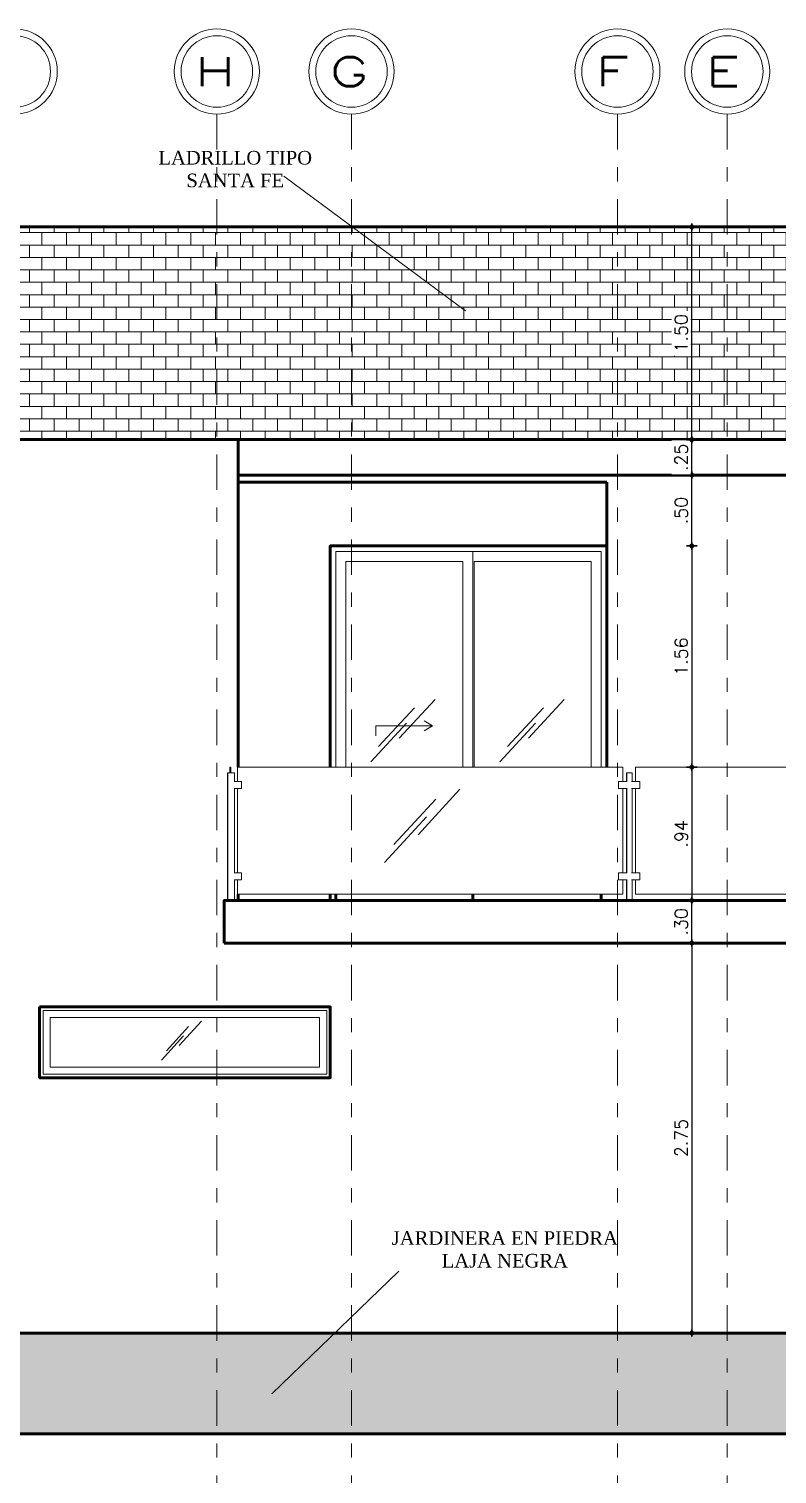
# Model space of a CAD drawing. Header units: metres. Extents: x -50 to 76, y -61 to 14.
# Drawn here: x -37.37 to -32.09, y -55.04 to -44.85 of the extents above; entities that cross this region are included whole.
import ezdxf

# ---------------------------------------------------------------- set-up
doc = ezdxf.new("R2010")
doc.units = ezdxf.units.M
doc.header["$MEASUREMENT"] = 0
doc.set_wipeout_variables(frame=1)
for name, pattern in [('CENTERX2', [4, 2.5, -0.5, 0.5, -0.5]), ('DASHDOT2', [0.5, 0.25, -0.125, 0, -0.125]), ('Wipeout_Contour', [1, 0, -1])]:
    doc.linetypes.add(name, pattern=pattern)
for name, color, linetype, lineweight in [('1 ACHURADO PLACAS', 45, 'Continuous', 15), ('1 CALCAS', 255, 'Continuous', 60), ('1 NIVELES', 145, 'Continuous', 18), ('1 PUERTAS', 251, 'Continuous', 18), ('1 VENTTANAS', 2, 'Continuous', 18), ('_TXT1', 7, 'Continuous', 0), ('achurados', 251, 'Continuous', 0), ('COTA10', 153, 'Continuous', 13), ('COTAS', 251, 'Continuous', 35), ('EJES', 251, 'CENTERX2', 0), ('F-PLANO 3', 81, 'Continuous', 20)]:
    doc.layers.add(name, color=color, linetype=linetype, lineweight=lineweight)
doc.layers.add('TEXT', color=4, linetype='Continuous')
doc.styles.add('ARIAL', font='CENTURY.TTF')
doc.styles.add('cotas', font='romans.shx')
doc.styles.add('ROMANS', font='romans', dxfattribs={"width": 0.7})
doc.dimstyles.new('COT-50', dxfattribs={"dimscale": 0.5, "dimtxt": 0.18, "dimasz": 0.05, "dimexe": 0.08, "dimexo": 0.1, "dimgap": 0.06, "dimtad": 1, "dimzin": 4, "dimdsep": 46, "dimtxsty": 'cotas', "dimblk1": 'COTA', "dimblk2": 'COTA', "dimsah": 1, "dimcen": 0.09, "dimse1": 1, "dimse2": 1, "dimclrd": 256, "dimclre": 253, "dimclrt": 14, "dimadec": 0, "dimazin": 0, "dimtfac": 1, "dimtix": 1, "dimtmove": 0, "dimatfit": 3, "dimldrblk": 'COTA', "dimfxl": 1, "dimtfill": 1, "dimtfillclr": 256, "dimtolj": 1, "dimtzin": 12, "dimarcsym": 0})

# ---------------------------------------------------------------- blocks, each defined once
blk = doc.blocks.new('COTA')
for p, q in [((-1, 0), (1, 0)), ((0, 1.5), (0, -1.5))]:
    blk.add_line(p, q)
blk.add_circle((0, 0), 0.5)
blk = doc.blocks.new('*D826')
at = {"layer": 'COTAS', "lineweight": -2, "transparency": 16777216}
blk.add_line((-32.691, -48.472), (-32.691, -48.022), dxfattribs=at)
at = {"layer": 'Defpoints', "color": 0, "transparency": 16777216}
for p in [(-33.291, -47.997), (-32.691, -47.997), (-33.291, -48.497)]:
    blk.add_point(p, dxfattribs=at)
at = {"layer": 'COTAS', "lineweight": -2, "transparency": 16777216, "xscale": 0.025, "yscale": 0.025, "zscale": 0.025}
for p, rotation in [((-32.691, -47.997), 90), ((-32.691, -48.497), 270)]:
    blk.add_blockref('COTA', p, dxfattribs=dict(at, rotation=rotation))
at = {"layer": 'COTAS', "color": 14, "transparency": 16777216, "insert": (-32.766, -48.247), "char_height": 0.09, "attachment_point": 5, "rotation": 90, "style": 'cotas', "bg_fill": 3, "box_fill_scale": 1.25, "bg_fill_color": 256, "bg_fill_true_color": 13158600, "bg_fill_transparency": 0}
blk.add_mtext('\\A1;.50', dxfattribs=at)
blk = doc.blocks.new('*D827')
at = {"layer": 'COTAS', "lineweight": -2, "transparency": 16777216}
blk.add_line((-32.691, -48.522), (-32.691, -50.032), dxfattribs=at)
at = {"layer": 'Defpoints', "color": 0, "transparency": 16777216}
for p in [(-33.291, -48.497), (-33.088, -50.057), (-32.691, -50.057)]:
    blk.add_point(p, dxfattribs=at)
at = {"layer": 'COTAS', "lineweight": -2, "transparency": 16777216, "xscale": 0.025, "yscale": 0.025, "zscale": 0.025}
for p, rotation in [((-32.691, -48.497), 90), ((-32.691, -50.057), 270)]:
    blk.add_blockref('COTA', p, dxfattribs=dict(at, rotation=rotation))
at = {"layer": 'COTAS', "color": 14, "transparency": 16777216, "insert": (-32.766, -49.277), "char_height": 0.09, "attachment_point": 5, "rotation": 90, "style": 'cotas', "bg_fill": 3, "box_fill_scale": 1.25, "bg_fill_color": 256, "bg_fill_true_color": 13158600, "bg_fill_transparency": 0}
blk.add_mtext('\\A1;1.56', dxfattribs=at)
blk = doc.blocks.new('*D828')
at = {"layer": 'COTAS', "lineweight": -2, "transparency": 16777216}
blk.add_line((-32.691, -50.082), (-32.691, -50.972), dxfattribs=at)
at = {"layer": 'Defpoints', "color": 0, "transparency": 16777216}
for p in [(-33.088, -50.057), (-33.088, -50.997), (-32.691, -50.997)]:
    blk.add_point(p, dxfattribs=at)
at = {"layer": 'COTAS', "lineweight": -2, "transparency": 16777216, "xscale": 0.025, "yscale": 0.025, "zscale": 0.025}
for p, rotation in [((-32.691, -50.057), 90), ((-32.691, -50.997), 270)]:
    blk.add_blockref('COTA', p, dxfattribs=dict(at, rotation=rotation))
at = {"layer": 'COTAS', "color": 14, "transparency": 16777216, "insert": (-32.766, -50.527), "char_height": 0.09, "attachment_point": 5, "rotation": 90, "style": 'cotas', "bg_fill": 3, "box_fill_scale": 1.25, "bg_fill_color": 256, "bg_fill_true_color": 13158600, "bg_fill_transparency": 0}
blk.add_mtext('\\A1;.94', dxfattribs=at)
blk = doc.blocks.new('*D829')
at = {"layer": 'COTAS', "lineweight": -2, "transparency": 16777216}
blk.add_line((-32.691, -51.272), (-32.691, -51.022), dxfattribs=at)
at = {"layer": 'Defpoints', "color": 0, "transparency": 16777216}
for p in [(-35.99, -50.997), (-35.99, -51.297)]:
    blk.add_point(p, dxfattribs=at)
at = {"layer": 'COTAS', "lineweight": -2, "transparency": 16777216, "xscale": 0.025, "yscale": 0.025, "zscale": 0.025}
for p, rotation in [((-32.691, -50.997), 90), ((-32.691, -51.297), 270)]:
    blk.add_blockref('COTA', p, dxfattribs=dict(at, rotation=rotation))
at = {"layer": 'COTAS', "color": 14, "transparency": 16777216, "insert": (-32.766, -51.147), "char_height": 0.09, "attachment_point": 5, "rotation": 90, "style": 'cotas', "bg_fill": 3, "box_fill_scale": 1.25, "bg_fill_color": 256, "bg_fill_true_color": 13158600, "bg_fill_transparency": 0}
blk.add_mtext('\\A1;.30', dxfattribs=at)
at = {"layer": 'Defpoints', "color": 0, "transparency": 16777216}
blk.add_point((-32.691, -50.997), dxfattribs=at)
blk = doc.blocks.new('*D830')
at = {"layer": 'COTAS', "lineweight": -2, "transparency": 16777216}
blk.add_line((-32.691, -47.972), (-32.691, -47.772), dxfattribs=at)
at = {"layer": 'Defpoints', "color": 0, "transparency": 16777216}
for p in [(-35.891, -47.747), (-35.891, -47.997)]:
    blk.add_point(p, dxfattribs=at)
at = {"layer": 'COTAS', "lineweight": -2, "transparency": 16777216, "xscale": 0.025, "yscale": 0.025, "zscale": 0.025}
for p, rotation in [((-32.691, -47.747), 90), ((-32.691, -47.997), 270)]:
    blk.add_blockref('COTA', p, dxfattribs=dict(at, rotation=rotation))
at = {"layer": 'COTAS', "color": 14, "transparency": 16777216, "insert": (-32.766, -47.872), "char_height": 0.09, "attachment_point": 5, "rotation": 90, "style": 'cotas', "bg_fill": 3, "box_fill_scale": 1.25, "bg_fill_color": 256, "bg_fill_true_color": 13158600, "bg_fill_transparency": 0}
blk.add_mtext('\\A1;.25', dxfattribs=at)
at = {"layer": 'Defpoints', "color": 0, "transparency": 16777216}
blk.add_point((-32.691, -47.747), dxfattribs=at)
blk = doc.blocks.new('*D831')
at = {"layer": 'COTAS', "lineweight": -2, "transparency": 16777216}
blk.add_line((-32.691, -47.722), (-32.691, -46.272), dxfattribs=at)
at = {"layer": 'Defpoints', "color": 0, "transparency": 16777216}
for p in [(-32.691, -46.247), (-31.541, -46.247), (-31.541, -47.747)]:
    blk.add_point(p, dxfattribs=at)
at = {"layer": 'COTAS', "lineweight": -2, "transparency": 16777216, "xscale": 0.025, "yscale": 0.025, "zscale": 0.025}
for p, rotation in [((-32.691, -46.247), 90), ((-32.691, -47.747), 270)]:
    blk.add_blockref('COTA', p, dxfattribs=dict(at, rotation=rotation))
at = {"layer": 'COTAS', "color": 14, "transparency": 16777216, "insert": (-32.766, -46.997), "char_height": 0.09, "attachment_point": 5, "rotation": 90, "style": 'cotas', "bg_fill": 3, "box_fill_scale": 1.25, "bg_fill_color": 256, "bg_fill_true_color": 13158600, "bg_fill_transparency": 0}
blk.add_mtext('\\A1;1.50', dxfattribs=at)
blk = doc.blocks.new('*D832')
at = {"layer": 'COTAS', "lineweight": -2, "transparency": 16777216}
blk.add_line((-32.691, -51.322), (-32.691, -54.022), dxfattribs=at)
at = {"layer": 'Defpoints', "color": 0, "transparency": 16777216}
for p in [(-31.541, -51.297), (-32.691, -54.047), (-31.541, -54.047)]:
    blk.add_point(p, dxfattribs=at)
at = {"layer": 'COTAS', "lineweight": -2, "transparency": 16777216, "xscale": 0.025, "yscale": 0.025, "zscale": 0.025}
for p, rotation in [((-32.691, -51.297), 90), ((-32.691, -54.047), 270)]:
    blk.add_blockref('COTA', p, dxfattribs=dict(at, rotation=rotation))
at = {"layer": 'COTAS', "color": 14, "transparency": 16777216, "insert": (-32.766, -52.672), "char_height": 0.09, "attachment_point": 5, "rotation": 90, "style": 'cotas', "bg_fill": 3, "box_fill_scale": 1.25, "bg_fill_color": 256, "bg_fill_true_color": 13158600, "bg_fill_transparency": 0}
blk.add_mtext('\\A1;2.75', dxfattribs=at)

msp = doc.modelspace()

# ---------------------------------------------------------------- hatches: boundary and pattern name
at = {"layer": '1 ACHURADO PLACAS'}
h = msp.add_hatch(dxfattribs=at)
h.set_pattern_fill('BRICK', color=256, scale=0.35)
h.paths.add_polyline_path([(-36.041, -46.247), (-37.441, -46.247), (-37.441, -47.747), (-36.041, -47.747)])
h.paths.add_polyline_path([(-35.091, -46.247), (-36.041, -46.247), (-36.041, -47.747), (-35.891, -47.747), (-35.091, -47.747)])
h.paths.add_polyline_path([(-33.216, -46.247), (-35.091, -46.247), (-35.091, -47.747), (-33.216, -47.747)])
h.paths.add_polyline_path([(-32.441, -46.247), (-33.216, -46.247), (-33.216, -47.747), (-32.441, -47.747)])
h.paths.add_polyline_path([(-31.691, -46.247), (-32.441, -46.247), (-32.441, -47.747), (-31.691, -47.747)])
h.paths.add_polyline_path([(-31.541, -46.247), (-31.691, -46.247), (-31.691, -47.747), (-31.541, -47.747)])

# ---------------------------------------------------------------- linework, layer by layer
at = {"layer": '1 CALCAS'}
for p, q in [((-35.891, -47.747), (-30.291, -47.747)), ((-30.291, -47.997), (-35.891, -47.997)), ((-35.891, -48.047), (-33.291, -48.047)), ((-33.291, -48.047), (-33.291, -50.057)), ((-35.241, -50.952), (-35.241, -50.997)), ((-35.201, -50.952), (-35.201, -50.997)), ((-34.236, -50.949), (-34.236, -50.994)), ((-33.331, -50.952), (-33.331, -50.997)), ((-40.791, -54.757), (-31.041, -54.757))]:
    msp.add_line(p, q, dxfattribs=at)
for points in [[(-37.441, -47.747), (-37.441, -46.247), (-31.541, -46.247), (-31.541, -47.747)], [(-35.241, -50.057), (-35.241, -48.497), (-33.291, -48.497)]]:
    msp.add_lwpolyline(points, dxfattribs=at)
msp.add_lwpolyline([(-37.291, -51.747), (-35.241, -51.747), (-35.241, -52.247), (-37.291, -52.247)], close=True, dxfattribs=at)
at = {"layer": '1 NIVELES'}
for p, q in [((-35.568, -45.889), (-34.287, -46.838)), ((-34.757, -53.612), (-35.652, -54.475))]:
    msp.add_line(p, q, dxfattribs=at)
at = {"layer": '1 PUERTAS'}
for points in [[(-35.201, -50.057), (-35.201, -48.537), (-33.331, -48.537), (-33.331, -50.057)], [(-35.131, -50.057), (-35.131, -48.607), (-34.306, -48.607), (-34.306, -50.057)], [(-34.236, -48.537), (-34.236, -50.057)], [(-34.226, -50.057), (-34.226, -48.607), (-33.401, -48.607), (-33.401, -50.057)], [(-34.579, -49.73), (-34.519, -49.765)], [(-34.919, -49.835), (-34.919, -49.765), (-34.519, -49.765), (-34.579, -49.8)]]:
    msp.add_lwpolyline(points, dxfattribs=at)
at = {"layer": '1 VENTTANAS'}
for points in [[(-37.266, -52.222), (-35.266, -52.222), (-35.266, -51.772), (-37.266, -51.772)], [(-37.216, -51.822), (-35.316, -51.822), (-35.316, -52.172), (-37.216, -52.172)]]:
    msp.add_lwpolyline(points, close=True, dxfattribs=at)
at = {"layer": 'achurados', "color": 251, "linetype": 'ByBlock'}
for centre in [(-37.466, -45.151), (-36.041, -45.151), (-35.091, -45.151), (-33.216, -45.151), (-32.441, -45.151)]:
    msp.add_circle(centre, 0.3, dxfattribs=at)
at = {"layer": 'COTA10'}
for p, q in [((-34.754, -49.853), (-34.502, -49.579)), ((-33.844, -49.853), (-33.592, -49.579)), ((-34.9, -49.912), (-34.648, -49.638)), ((-33.99, -49.912), (-33.738, -49.638)), ((-34.956, -50.019), (-34.704, -49.746)), ((-34.045, -50.019), (-33.793, -49.746)), ((-34.622, -50.533), (-34.327, -50.212)), ((-34.792, -50.603), (-34.497, -50.282)), ((-34.858, -50.728), (-34.562, -50.407)), ((-36.306, -52.019), (-36.15, -51.848)), ((-36.432, -52.122), (-36.275, -51.952)), ((-36.397, -52.056), (-36.24, -51.885))]:
    msp.add_line(p, q, dxfattribs=at)
at = {"layer": 'EJES', "linetype": 'DASHDOT2'}
for p, q in [((-36.041, -45.451), (-36.041, -55.6)), ((-35.091, -45.451), (-35.091, -55.6)), ((-32.441, -45.451), (-32.441, -55.6))]:
    msp.add_line(p, q, dxfattribs=at)
at = {"layer": 'F-PLANO 3', "color": 1, "linetype": 'ByBlock'}
for centre in [(-37.466, -45.151), (-36.041, -45.151), (-35.091, -45.151), (-33.216, -45.151), (-32.441, -45.151)]:
    msp.add_circle(centre, 0.252, dxfattribs=at)

# ---------------------------------------------------------------- texts
at = {"layer": '_TXT1', "style": 'ROMANS', "width": 1.5}
for s, p in [('H', (-36.196, -45.254)), ('G', (-35.246, -45.254)), ('F', (-33.371, -45.254)), ('E', (-32.596, -45.254))]:
    msp.add_text(s, height=0.204, dxfattribs=at).set_placement(p)
at = {"layer": 'TEXT', "char_height": 0.096, "width": 1.68138, "attachment_point": 2, "style": 'ARIAL'}
for s, insert in [('LADRILLO TIPO \\PSANTA FE ', (-35.911, -45.711)), ('JARDINERA EN PIEDRA LAJA NEGRA', (-34.01, -53.329))]:
    msp.add_mtext(s, dxfattribs=dict(at, insert=insert))

# ---------------------------------------------------------------- wipeouts: each hides what was drawn before it
at = {"color": 254, "linetype": 'Wipeout_Contour', "lineweight": 0, "ltscale": 16.394617}
msp.add_wipeout([(-35.866, -50.157), (-35.919, -50.157), (-35.919, -50.207), (-35.866, -50.207)], dxfattribs=at).dxf.layer = '1 CALCAS'
at = {"color": 254, "linetype": 'Wipeout_Contour', "lineweight": 0, "ltscale": 13.840435}
msp.add_wipeout([(-35.866, -50.802), (-35.919, -50.802), (-35.919, -50.852), (-35.866, -50.852)], dxfattribs=at).dxf.layer = '1 CALCAS'
at = {"color": 254, "linetype": 'Wipeout_Contour', "lineweight": 0, "ltscale": 17.7086}
msp.add_wipeout([(-33.153, -50.997), (-33.152, -50.997), (-33.152, -50.852), (-33.153, -50.852)], dxfattribs=at).dxf.layer = '1 CALCAS'

# ---------------------------------------------------------------- next in the draw order: linework, layer by layer
at = {"layer": '1 CALCAS', "color": 171, "linetype": 'Continuous', "lineweight": 18}
for p, q in [((-35.896, -50.157), (-35.896, -50.057)), ((-35.896, -50.802), (-35.896, -50.207)), ((-35.896, -50.952), (-35.896, -50.852))]:
    msp.add_line(p, q, dxfattribs=at)
at = {"layer": '1 CALCAS', "color": 161, "linetype": 'Continuous', "lineweight": 13, "true_color": 0xaaaaff}
for p, q in [((-35.866, -50.157), (-35.919, -50.157)), ((-35.866, -50.207), (-35.919, -50.207)), ((-35.866, -50.207), (-35.866, -50.157)), ((-35.866, -50.802), (-35.919, -50.802)), ((-35.866, -50.852), (-35.919, -50.852)), ((-35.866, -50.852), (-35.866, -50.802))]:
    msp.add_line(p, q, dxfattribs=at)

# ---------------------------------------------------------------- next in the draw order: wipeouts: each hides what was drawn before it
at = {"color": 254, "linetype": 'Wipeout_Contour', "lineweight": 0, "ltscale": 18.969636}
msp.add_wipeout([(-33.153, -50.802), (-33.152, -50.802), (-33.152, -50.207), (-33.153, -50.207)], dxfattribs=at).dxf.layer = '1 CALCAS'

# ---------------------------------------------------------------- next in the draw order: wipeouts: each hides what was drawn before it
at = {"color": 254, "linetype": 'Wipeout_Contour', "lineweight": 0, "ltscale": 20.220856}
msp.add_wipeout([(-33.153, -50.097), (-33.153, -50.157), (-33.152, -50.157), (-33.152, -50.097)], dxfattribs=at).dxf.layer = '1 CALCAS'
at = {"color": 254, "linetype": 'Wipeout_Contour', "lineweight": 0, "ltscale": 17.710108}
msp.add_wipeout([(-33.152, -50.997), (-33.151, -50.997), (-33.151, -50.852), (-33.152, -50.852)], dxfattribs=at).dxf.layer = '1 CALCAS'

# ---------------------------------------------------------------- next in the draw order: wipeouts: each hides what was drawn before it
at = {"color": 254, "linetype": 'Wipeout_Contour', "lineweight": 0, "ltscale": 18.971045}
msp.add_wipeout([(-33.152, -50.802), (-33.151, -50.802), (-33.151, -50.207), (-33.152, -50.207)], dxfattribs=at).dxf.layer = '1 CALCAS'

# ---------------------------------------------------------------- next in the draw order: wipeouts: each hides what was drawn before it
at = {"color": 254, "linetype": 'Wipeout_Contour', "lineweight": 0, "ltscale": 20.222179}
msp.add_wipeout([(-33.151, -50.097), (-33.152, -50.097), (-33.152, -50.157), (-33.151, -50.157)], dxfattribs=at).dxf.layer = '1 CALCAS'
at = {"color": 254, "linetype": 'Wipeout_Contour', "lineweight": 0, "ltscale": 17.713145}
msp.add_wipeout([(-33.151, -50.997), (-33.15, -50.997), (-33.15, -50.852), (-33.151, -50.852)], dxfattribs=at).dxf.layer = '1 CALCAS'

# ---------------------------------------------------------------- next in the draw order: wipeouts: each hides what was drawn before it
at = {"color": 254, "linetype": 'Wipeout_Contour', "lineweight": 0, "ltscale": 18.973882}
msp.add_wipeout([(-33.151, -50.802), (-33.15, -50.802), (-33.15, -50.207), (-33.151, -50.207)], dxfattribs=at).dxf.layer = '1 CALCAS'

# ---------------------------------------------------------------- next in the draw order: wipeouts: each hides what was drawn before it
at = {"color": 254, "linetype": 'Wipeout_Contour', "lineweight": 0, "ltscale": 20.224842}
msp.add_wipeout([(-33.151, -50.097), (-33.151, -50.157), (-33.15, -50.157), (-33.15, -50.097)], dxfattribs=at).dxf.layer = '1 CALCAS'

# ---------------------------------------------------------------- next in the draw order: wipeouts: each hides what was drawn before it
at = {"color": 254, "linetype": 'Wipeout_Contour', "lineweight": 0, "ltscale": 58.796186}
msp.add_wipeout([(-33.15, -50.207), (-33.15, -50.802), (-33.149, -50.802), (-33.149, -50.852), (-33.15, -50.852), (-33.15, -50.997), (-33.148, -50.997), (-33.148, -50.097), (-33.15, -50.097), (-33.15, -50.157), (-33.149, -50.157), (-33.149, -50.207)], dxfattribs=at).dxf.layer = '1 CALCAS'

# ---------------------------------------------------------------- next in the draw order: wipeouts: each hides what was drawn before it
at = {"color": 254, "linetype": 'Wipeout_Contour', "lineweight": 0, "ltscale": 18.837141}
msp.add_wipeout([(-33.148, -50.997), (-33.145, -50.997), (-33.145, -50.097), (-33.148, -50.097)], dxfattribs=at).dxf.layer = '1 CALCAS'

# ---------------------------------------------------------------- next in the draw order: wipeouts: each hides what was drawn before it
at = {"color": 254, "linetype": 'Wipeout_Contour', "lineweight": 0, "ltscale": 18.843661}
msp.add_wipeout([(-33.145, -50.997), (-33.143, -50.997), (-33.143, -50.097), (-33.145, -50.097)], dxfattribs=at).dxf.layer = '1 CALCAS'

# ---------------------------------------------------------------- next in the draw order: wipeouts: each hides what was drawn before it
at = {"color": 254, "linetype": 'Wipeout_Contour', "lineweight": 0, "ltscale": 18.851051}
msp.add_wipeout([(-33.143, -50.997), (-33.139, -50.997), (-33.139, -50.097), (-33.143, -50.097)], dxfattribs=at).dxf.layer = '1 CALCAS'

# ---------------------------------------------------------------- next in the draw order: wipeouts: each hides what was drawn before it
at = {"color": 254, "linetype": 'Wipeout_Contour', "lineweight": 0, "ltscale": 18.859089}
msp.add_wipeout([(-33.139, -50.997), (-33.136, -50.997), (-33.136, -50.097), (-33.139, -50.097)], dxfattribs=at).dxf.layer = '1 CALCAS'

# ---------------------------------------------------------------- next in the draw order: wipeouts: each hides what was drawn before it
at = {"color": 254, "linetype": 'Wipeout_Contour', "lineweight": 0, "ltscale": 18.86753}
msp.add_wipeout([(-33.136, -50.997), (-33.133, -50.997), (-33.133, -50.097), (-33.136, -50.097)], dxfattribs=at).dxf.layer = '1 CALCAS'

# ---------------------------------------------------------------- next in the draw order: wipeouts: each hides what was drawn before it
at = {"color": 254, "linetype": 'Wipeout_Contour', "lineweight": 0, "ltscale": 18.876119}
msp.add_wipeout([(-33.133, -50.997), (-33.129, -50.997), (-33.129, -50.097), (-33.133, -50.097)], dxfattribs=at).dxf.layer = '1 CALCAS'

# ---------------------------------------------------------------- next in the draw order: wipeouts: each hides what was drawn before it
at = {"color": 254, "linetype": 'Wipeout_Contour', "lineweight": 0, "ltscale": 18.884594}
msp.add_wipeout([(-33.129, -50.997), (-33.126, -50.997), (-33.126, -50.097), (-33.129, -50.097)], dxfattribs=at).dxf.layer = '1 CALCAS'

# ---------------------------------------------------------------- next in the draw order: linework, layer by layer
at = {"layer": '1 CALCAS', "color": 171, "linetype": 'Continuous', "lineweight": 18}
for p, q in [((-35.896, -50.057), (-33.178, -50.057)), ((-33.178, -50.952), (-35.896, -50.952))]:
    msp.add_line(p, q, dxfattribs=at)

# ---------------------------------------------------------------- next in the draw order: wipeouts: each hides what was drawn before it
at = {"color": 254, "linetype": 'Wipeout_Contour', "lineweight": 0, "ltscale": 18.892698}
msp.add_wipeout([(-33.126, -50.997), (-33.123, -50.997), (-33.123, -50.097), (-33.126, -50.097)], dxfattribs=at).dxf.layer = '1 CALCAS'

# ---------------------------------------------------------------- next in the draw order: wipeouts: each hides what was drawn before it
at = {"color": 254, "linetype": 'Wipeout_Contour', "lineweight": 0, "ltscale": 20.457394}
msp.add_wipeout([(-35.949, -50.097), (-35.945, -50.097), (-35.941, -50.097), (-35.941, -50.057), (-35.949, -50.057)], dxfattribs=at).dxf.layer = '1 CALCAS'
at = {"color": 254, "linetype": 'Wipeout_Contour', "lineweight": 0, "ltscale": 18.900184}
msp.add_wipeout([(-33.123, -50.997), (-33.12, -50.997), (-33.12, -50.097), (-33.123, -50.097)], dxfattribs=at).dxf.layer = '1 CALCAS'

# ---------------------------------------------------------------- next in the draw order: linework, layer by layer
at = {"layer": '1 CALCAS', "color": 171, "linetype": 'Continuous', "lineweight": 18}
for p, q in [((-35.949, -50.057), (-35.949, -50.097)), ((-35.949, -50.057), (-35.941, -50.057)), ((-35.941, -50.057), (-35.941, -50.097))]:
    msp.add_line(p, q, dxfattribs=at)

# ---------------------------------------------------------------- next in the draw order: wipeouts: each hides what was drawn before it
at = {"color": 254, "linetype": 'Wipeout_Contour', "lineweight": 0, "ltscale": 18.906822}
msp.add_wipeout([(-33.12, -50.997), (-33.117, -50.997), (-33.117, -50.097), (-33.12, -50.097)], dxfattribs=at).dxf.layer = '1 CALCAS'

# ---------------------------------------------------------------- next in the draw order: wipeouts: each hides what was drawn before it
at = {"color": 254, "linetype": 'Wipeout_Contour', "lineweight": 0, "ltscale": 14.9371}
msp.add_wipeout([(-35.966, -50.097), (-35.966, -50.997), (-35.965, -50.997), (-35.965, -50.097)], dxfattribs=at).dxf.layer = '1 CALCAS'
at = {"color": 254, "linetype": 'Wipeout_Contour', "lineweight": 0, "ltscale": 55.852246}
msp.add_wipeout([(-33.115, -50.097), (-33.117, -50.097), (-33.117, -50.997), (-33.115, -50.997), (-33.115, -50.852), (-33.116, -50.852), (-33.116, -50.802), (-33.115, -50.802), (-33.115, -50.207), (-33.116, -50.207), (-33.116, -50.157), (-33.115, -50.157)], dxfattribs=at).dxf.layer = '1 CALCAS'

# ---------------------------------------------------------------- next in the draw order: wipeouts: each hides what was drawn before it
at = {"color": 254, "linetype": 'Wipeout_Contour', "lineweight": 0, "ltscale": 14.937125}
msp.add_wipeout([(-35.965, -50.997), (-35.963, -50.997), (-35.963, -50.097), (-35.965, -50.097)], dxfattribs=at).dxf.layer = '1 CALCAS'
at = {"color": 254, "linetype": 'Wipeout_Contour', "lineweight": 0, "ltscale": 20.307743}
msp.add_wipeout([(-33.114, -50.097), (-33.115, -50.097), (-33.115, -50.157), (-33.114, -50.157)], dxfattribs=at).dxf.layer = '1 CALCAS'
at = {"color": 254, "linetype": 'Wipeout_Contour', "lineweight": 0, "ltscale": 17.807767}
msp.add_wipeout([(-33.114, -50.852), (-33.115, -50.852), (-33.115, -50.997), (-33.114, -50.997)], dxfattribs=at).dxf.layer = '1 CALCAS'

# ---------------------------------------------------------------- next in the draw order: wipeouts: each hides what was drawn before it
at = {"color": 254, "linetype": 'Wipeout_Contour', "lineweight": 0, "ltscale": 14.937164}
msp.add_wipeout([(-35.963, -50.997), (-35.96, -50.997), (-35.96, -50.097), (-35.963, -50.097)], dxfattribs=at).dxf.layer = '1 CALCAS'
at = {"color": 254, "linetype": 'Wipeout_Contour', "lineweight": 0, "ltscale": 19.062298}
msp.add_wipeout([(-33.115, -50.207), (-33.115, -50.802), (-33.114, -50.802), (-33.114, -50.207)], dxfattribs=at).dxf.layer = '1 CALCAS'

# ---------------------------------------------------------------- next in the draw order: wipeouts: each hides what was drawn before it
at = {"color": 254, "linetype": 'Wipeout_Contour', "lineweight": 0, "ltscale": 14.93722}
msp.add_wipeout([(-35.96, -50.997), (-35.957, -50.997), (-35.957, -50.097), (-35.96, -50.097)], dxfattribs=at).dxf.layer = '1 CALCAS'
at = {"color": 254, "linetype": 'Wipeout_Contour', "lineweight": 0, "ltscale": 17.810953}
msp.add_wipeout([(-33.113, -50.852), (-33.114, -50.852), (-33.114, -50.997), (-33.113, -50.997)], dxfattribs=at).dxf.layer = '1 CALCAS'

# ---------------------------------------------------------------- next in the draw order: linework, layer by layer
at = {"layer": '1 CALCAS', "color": 171, "linetype": 'Continuous', "lineweight": 18}
msp.add_line((-30.369, -50.952), (-33.088, -50.952), dxfattribs=at)

# ---------------------------------------------------------------- next in the draw order: wipeouts: each hides what was drawn before it
at = {"color": 254, "linetype": 'Wipeout_Contour', "lineweight": 0, "ltscale": 14.937297}
msp.add_wipeout([(-35.957, -50.997), (-35.954, -50.997), (-35.954, -50.097), (-35.957, -50.097)], dxfattribs=at).dxf.layer = '1 CALCAS'
at = {"color": 254, "linetype": 'Wipeout_Contour', "lineweight": 0, "ltscale": 19.065276}
msp.add_wipeout([(-33.114, -50.802), (-33.113, -50.802), (-33.113, -50.207), (-33.114, -50.207)], dxfattribs=at).dxf.layer = '1 CALCAS'

# ---------------------------------------------------------------- next in the draw order: linework, layer by layer
at = {"layer": '1 CALCAS', "color": 171, "linetype": 'Continuous', "lineweight": 18}
for p, q in [((-33.153, -50.997), (-33.153, -50.852)), ((-33.113, -50.997), (-33.113, -50.852))]:
    msp.add_line(p, q, dxfattribs=at)

# ---------------------------------------------------------------- next in the draw order: wipeouts: each hides what was drawn before it
at = {"color": 254, "linetype": 'Wipeout_Contour', "lineweight": 0, "ltscale": 14.937398}
msp.add_wipeout([(-35.954, -50.997), (-35.95, -50.997), (-35.95, -50.097), (-35.954, -50.097)], dxfattribs=at).dxf.layer = '1 CALCAS'
at = {"color": 254, "linetype": 'Wipeout_Contour', "lineweight": 0, "ltscale": 20.310534}
msp.add_wipeout([(-33.114, -50.097), (-33.114, -50.157), (-33.113, -50.157), (-33.113, -50.097)], dxfattribs=at).dxf.layer = '1 CALCAS'

# ---------------------------------------------------------------- next in the draw order: linework, layer by layer
at = {"layer": '1 CALCAS', "color": 171, "linetype": 'Continuous', "lineweight": 18}
for p, q in [((-33.153, -50.097), (-33.152, -50.097)), ((-33.153, -50.157), (-33.153, -50.097)), ((-33.152, -50.097), (-33.151, -50.097)), ((-33.151, -50.097), (-33.15, -50.097)), ((-33.15, -50.097), (-33.148, -50.097)), ((-33.148, -50.097), (-33.145, -50.097)), ((-33.145, -50.097), (-33.143, -50.097)), ((-33.143, -50.097), (-33.139, -50.097)), ((-33.139, -50.097), (-33.136, -50.097)), ((-33.136, -50.097), (-33.133, -50.097)), ((-33.133, -50.097), (-33.129, -50.097)), ((-33.129, -50.097), (-33.126, -50.097)), ((-33.126, -50.097), (-33.123, -50.097)), ((-33.123, -50.097), (-33.12, -50.097)), ((-33.12, -50.097), (-33.117, -50.097)), ((-33.117, -50.097), (-33.115, -50.097)), ((-33.115, -50.097), (-33.114, -50.097)), ((-33.114, -50.097), (-33.113, -50.097)), ((-33.113, -50.097), (-33.113, -50.097)), ((-33.113, -50.157), (-33.113, -50.097)), ((-33.088, -50.057), (-30.369, -50.057)), ((-33.153, -50.802), (-33.153, -50.207)), ((-33.113, -50.802), (-33.113, -50.207))]:
    msp.add_line(p, q, dxfattribs=at)

# ---------------------------------------------------------------- next in the draw order: wipeouts: each hides what was drawn before it
at = {"color": 254, "linetype": 'Wipeout_Contour', "lineweight": 0, "ltscale": 14.937524}
msp.add_wipeout([(-35.95, -50.997), (-35.945, -50.997), (-35.945, -50.097), (-35.95, -50.097)], dxfattribs=at).dxf.layer = '1 CALCAS'

# ---------------------------------------------------------------- next in the draw order: wipeouts: each hides what was drawn before it
at = {"color": 254, "linetype": 'Wipeout_Contour', "lineweight": 0, "ltscale": 14.937674}
msp.add_wipeout([(-35.945, -50.997), (-35.941, -50.997), (-35.941, -50.097), (-35.945, -50.097)], dxfattribs=at).dxf.layer = '1 CALCAS'
at = {"color": 254, "linetype": 'Wipeout_Contour', "lineweight": 0, "ltscale": 20.190159}
msp.add_wipeout([(-33.058, -50.157), (-33.116, -50.157), (-33.116, -50.207), (-33.058, -50.207)], dxfattribs=at).dxf.layer = '1 CALCAS'
at = {"color": 254, "linetype": 'Wipeout_Contour', "lineweight": 0, "ltscale": 18.176224}
msp.add_wipeout([(-33.058, -50.802), (-33.116, -50.802), (-33.116, -50.852), (-33.058, -50.852)], dxfattribs=at).dxf.layer = '1 CALCAS'

# ---------------------------------------------------------------- next in the draw order: linework, layer by layer
at = {"layer": '1 CALCAS', "color": 171, "linetype": 'Continuous', "lineweight": 18}
for p, q in [((-33.088, -50.157), (-33.088, -50.057)), ((-33.088, -50.802), (-33.088, -50.207)), ((-33.088, -50.952), (-33.088, -50.852))]:
    msp.add_line(p, q, dxfattribs=at)
at = {"layer": '1 CALCAS', "color": 161, "linetype": 'Continuous', "lineweight": 13, "true_color": 0xaaaaff}
for p, q in [((-33.058, -50.157), (-33.116, -50.157)), ((-33.058, -50.207), (-33.116, -50.207)), ((-33.058, -50.207), (-33.058, -50.157)), ((-33.058, -50.802), (-33.116, -50.802)), ((-33.058, -50.852), (-33.116, -50.852)), ((-33.058, -50.852), (-33.058, -50.802))]:
    msp.add_line(p, q, dxfattribs=at)

# ---------------------------------------------------------------- next in the draw order: wipeouts: each hides what was drawn before it
at = {"color": 254, "linetype": 'Wipeout_Contour', "lineweight": 0, "ltscale": 14.937847}
msp.add_wipeout([(-35.941, -50.997), (-35.937, -50.997), (-35.937, -50.097), (-35.941, -50.097)], dxfattribs=at).dxf.layer = '1 CALCAS'

# ---------------------------------------------------------------- next in the draw order: wipeouts: each hides what was drawn before it
at = {"color": 254, "linetype": 'Wipeout_Contour', "lineweight": 0, "ltscale": 14.938038}
msp.add_wipeout([(-35.937, -50.997), (-35.933, -50.997), (-35.933, -50.097), (-35.937, -50.097)], dxfattribs=at).dxf.layer = '1 CALCAS'
at = {"color": 254, "linetype": 'Wipeout_Contour', "lineweight": 0, "ltscale": 19.977988}
msp.add_wipeout([(-33.208, -50.157), (-33.208, -50.207), (-33.149, -50.207), (-33.149, -50.157)], dxfattribs=at).dxf.layer = '1 CALCAS'
at = {"color": 254, "linetype": 'Wipeout_Contour', "lineweight": 0, "ltscale": 17.940182}
msp.add_wipeout([(-33.208, -50.802), (-33.208, -50.852), (-33.149, -50.852), (-33.149, -50.802)], dxfattribs=at).dxf.layer = '1 CALCAS'

# ---------------------------------------------------------------- next in the draw order: linework, layer by layer
at = {"layer": '1 CALCAS', "color": 171, "linetype": 'Continuous', "lineweight": 18}
for p, q in [((-33.178, -50.057), (-33.178, -50.157)), ((-33.178, -50.207), (-33.178, -50.802)), ((-33.178, -50.852), (-33.178, -50.952))]:
    msp.add_line(p, q, dxfattribs=at)
at = {"layer": '1 CALCAS', "color": 161, "linetype": 'Continuous', "lineweight": 13, "true_color": 0xaaaaff}
for p, q in [((-33.208, -50.157), (-33.149, -50.157)), ((-33.208, -50.157), (-33.208, -50.207)), ((-33.208, -50.207), (-33.149, -50.207)), ((-33.208, -50.802), (-33.149, -50.802)), ((-33.208, -50.802), (-33.208, -50.852)), ((-33.208, -50.852), (-33.149, -50.852))]:
    msp.add_line(p, q, dxfattribs=at)
at = {"layer": 'EJES', "linetype": 'DASHDOT2'}
msp.add_line((-33.216, -45.451), (-33.216, -55.6), dxfattribs=at)

# ---------------------------------------------------------------- next in the draw order: wipeouts: each hides what was drawn before it
at = {"color": 254, "linetype": 'Wipeout_Contour', "lineweight": 0, "ltscale": 14.938237}
msp.add_wipeout([(-35.933, -50.997), (-35.929, -50.997), (-35.929, -50.097), (-35.933, -50.097)], dxfattribs=at).dxf.layer = '1 CALCAS'

# ---------------------------------------------------------------- next in the draw order: wipeouts: each hides what was drawn before it
at = {"color": 254, "linetype": 'Wipeout_Contour', "lineweight": 0, "ltscale": 14.938437}
msp.add_wipeout([(-35.929, -50.997), (-35.925, -50.997), (-35.925, -50.097), (-35.929, -50.097)], dxfattribs=at).dxf.layer = '1 CALCAS'

# ---------------------------------------------------------------- next in the draw order: wipeouts: each hides what was drawn before it
at = {"color": 254, "linetype": 'Wipeout_Contour', "lineweight": 0, "ltscale": 14.938627}
msp.add_wipeout([(-35.925, -50.997), (-35.922, -50.997), (-35.922, -50.097), (-35.925, -50.097)], dxfattribs=at).dxf.layer = '1 CALCAS'

# ---------------------------------------------------------------- next in the draw order: wipeouts: each hides what was drawn before it
at = {"color": 254, "linetype": 'Wipeout_Contour', "lineweight": 0, "ltscale": 14.938796}
msp.add_wipeout([(-35.922, -50.997), (-35.92, -50.997), (-35.92, -50.097), (-35.922, -50.097)], dxfattribs=at).dxf.layer = '1 CALCAS'

# ---------------------------------------------------------------- next in the draw order: wipeouts: each hides what was drawn before it
at = {"color": 254, "linetype": 'Wipeout_Contour', "lineweight": 0, "ltscale": 45.366655}
msp.add_wipeout([(-35.918, -50.097), (-35.92, -50.097), (-35.92, -50.997), (-35.918, -50.997), (-35.918, -50.852), (-35.919, -50.852), (-35.919, -50.802), (-35.918, -50.802), (-35.918, -50.207), (-35.919, -50.207), (-35.919, -50.157), (-35.918, -50.157)], dxfattribs=at).dxf.layer = '1 CALCAS'

# ---------------------------------------------------------------- next in the draw order: wipeouts: each hides what was drawn before it
at = {"color": 254, "linetype": 'Wipeout_Contour', "lineweight": 0, "ltscale": 15.109044}
msp.add_wipeout([(-35.918, -50.207), (-35.918, -50.802), (-35.917, -50.802), (-35.917, -50.207)], dxfattribs=at).dxf.layer = '1 CALCAS'

# ---------------------------------------------------------------- next in the draw order: wipeouts: each hides what was drawn before it
at = {"color": 254, "linetype": 'Wipeout_Contour', "lineweight": 0, "ltscale": 16.609647}
msp.add_wipeout([(-35.918, -50.097), (-35.918, -50.157), (-35.917, -50.157), (-35.917, -50.097)], dxfattribs=at).dxf.layer = '1 CALCAS'
at = {"color": 254, "linetype": 'Wipeout_Contour', "lineweight": 0, "ltscale": 13.450541}
msp.add_wipeout([(-35.918, -50.852), (-35.918, -50.997), (-35.917, -50.997), (-35.917, -50.852)], dxfattribs=at).dxf.layer = '1 CALCAS'

# ---------------------------------------------------------------- next in the draw order: wipeouts: each hides what was drawn before it
at = {"color": 254, "linetype": 'Wipeout_Contour', "lineweight": 0, "ltscale": 16.609739}
msp.add_wipeout([(-35.916, -50.097), (-35.917, -50.097), (-35.917, -50.157), (-35.916, -50.157)], dxfattribs=at).dxf.layer = '1 CALCAS'
at = {"color": 254, "linetype": 'Wipeout_Contour', "lineweight": 0, "ltscale": 13.450648}
msp.add_wipeout([(-35.916, -50.852), (-35.917, -50.852), (-35.917, -50.997), (-35.916, -50.997)], dxfattribs=at).dxf.layer = '1 CALCAS'

# ---------------------------------------------------------------- next in the draw order: linework, layer by layer
at = {"layer": '1 CALCAS', "color": 171, "linetype": 'Continuous', "lineweight": 18}
for p, q in [((-35.966, -50.097), (-35.966, -50.097)), ((-35.966, -50.097), (-35.965, -50.097)), ((-35.965, -50.097), (-35.963, -50.097)), ((-35.963, -50.097), (-35.96, -50.097)), ((-35.96, -50.097), (-35.957, -50.097)), ((-35.957, -50.097), (-35.954, -50.097)), ((-35.954, -50.097), (-35.95, -50.097)), ((-35.95, -50.097), (-35.945, -50.097)), ((-35.945, -50.097), (-35.941, -50.097)), ((-35.941, -50.097), (-35.937, -50.097)), ((-35.937, -50.097), (-35.933, -50.097)), ((-35.933, -50.097), (-35.929, -50.097)), ((-35.929, -50.097), (-35.925, -50.097)), ((-35.925, -50.097), (-35.922, -50.097)), ((-35.922, -50.097), (-35.92, -50.097)), ((-35.92, -50.097), (-35.918, -50.097)), ((-35.918, -50.097), (-35.917, -50.097)), ((-35.917, -50.097), (-35.916, -50.097))]:
    msp.add_line(p, q, dxfattribs=at)
at = {"layer": '1 CALCAS'}
msp.add_line((-35.891, -50.952), (-35.891, -50.997), dxfattribs=at)
msp.add_lwpolyline([(-35.99, -51.297), (-30.291, -51.297), (-30.291, -50.997), (-35.99, -50.997)], close=True, dxfattribs=at)

# ---------------------------------------------------------------- next in the draw order: wipeouts: each hides what was drawn before it
at = {"color": 254, "linetype": 'Wipeout_Contour', "lineweight": 0, "ltscale": 15.109112}
msp.add_wipeout([(-35.917, -50.207), (-35.917, -50.802), (-35.916, -50.802), (-35.916, -50.207)], dxfattribs=at).dxf.layer = '1 CALCAS'

# ---------------------------------------------------------------- next in the draw order: hatches: boundary and pattern name
at = {"layer": '1 ACHURADO PLACAS'}
h = msp.add_hatch(dxfattribs=at)
h.set_pattern_fill('AR-RSHKE', color=256, scale=0.008, angle=90)
h.paths.add_polyline_path([(-30.366, -46.747), (-31.541, -46.747), (-31.541, -47.447), (-30.366, -47.447)])
h.paths.add_polyline_path([(-29.416, -46.747), (-30.366, -46.747), (-30.366, -47.447), (-30.041, -47.447), (-30.041, -47.747), (-29.416, -47.747)])
h.paths.add_polyline_path([(-27.966, -46.747), (-29.416, -46.747), (-29.416, -47.747), (-29.241, -47.747), (-29.251, -48.047), (-29.416, -48.047), (-29.416, -48.797), (-28.641, -48.797), (-28.641, -54.247), (-27.966, -54.247)])
h.paths.add_polyline_path([(-29.416, -48.047), (-30.041, -48.047), (-30.041, -48.797), (-29.416, -48.797)])
h.paths.add_polyline_path([(-27.291, -46.747), (-27.966, -46.747), (-27.966, -54.247), (-27.291, -54.247)])
h.paths.add_polyline_path([(-33.216, -54.047), (-35.091, -54.047), (-35.091, -54.757), (-33.216, -54.757)])
h.paths.add_polyline_path([(-32.441, -54.047), (-33.216, -54.047), (-33.216, -54.757), (-32.441, -54.757)])
h.paths.add_polyline_path([(-31.691, -54.047), (-32.441, -54.047), (-32.441, -54.757), (-31.691, -54.757)])
h.paths.add_polyline_path([(-31.041, -54.047), (-31.541, -54.047), (-31.541, -54.047), (-31.691, -54.047), (-31.691, -54.757), (-31.041, -54.757)])
h.paths.add_polyline_path([(-35.091, -54.047), (-36.041, -54.047), (-36.041, -54.757), (-35.091, -54.757)])
h.paths.add_polyline_path([(-36.041, -54.047), (-37.466, -54.047), (-37.466, -54.757), (-36.041, -54.757)])
h.paths.add_polyline_path([(-37.466, -54.047), (-40.116, -54.047), (-40.116, -54.757), (-37.466, -54.757)])
h.paths.add_polyline_path([(-40.116, -54.047), (-40.644, -54.047), (-40.644, -54.757), (-40.116, -54.757)])
h.paths.add_polyline_path([(-40.644, -54.047), (-40.791, -54.047), (-40.791, -54.757), (-40.644, -54.757)])
h.paths.add_polyline_path([(-30.366, -54.047), (-31.041, -54.047), (-31.041, -54.247), (-30.366, -54.247)])
h.paths.add_polyline_path([(-29.791, -54.047), (-30.366, -54.047), (-30.366, -54.247), (-30.291, -54.247), (-30.291, -54.347), (-30.366, -54.347), (-30.366, -54.417), (-29.791, -54.417)])
h.paths.add_polyline_path([(-30.045, -54.261), (-30.045, -54.032), (-30.18, -54.032), (-30.18, -54.261)], flags=9)
h.paths.add_polyline_path([(-30.045, -54.081), (-30.045, -53.852), (-30.18, -53.852), (-30.18, -54.081)], flags=9)

# ---------------------------------------------------------------- next in the draw order: linework, layer by layer
at = {"layer": '1 CALCAS', "color": 171, "linetype": 'Continuous', "lineweight": 18}
for p, q in [((-35.966, -50.997), (-35.966, -50.097)), ((-35.916, -50.157), (-35.916, -50.097)), ((-35.916, -50.802), (-35.916, -50.207)), ((-35.916, -50.997), (-35.916, -50.852))]:
    msp.add_line(p, q, dxfattribs=at)
at = {"layer": '1 CALCAS'}
msp.add_lwpolyline([(-35.891, -50.057), (-35.891, -47.747), (-40.791, -47.747), (-40.791, -54.047), (-31.541, -54.047), (-31.541, -51.297)], dxfattribs=at)

# ---------------------------------------------------------------- next in the draw order: dimensions: what is measured, and where the dimension line sits
at = {"layer": 'COTAS'}
dim = msp.add_linear_dim(base=(-32.691, -47.997), p1=(-33.291, -48.497), p2=(-33.291, -47.997), angle=90, dimstyle='COT-50', dxfattribs=at)
dim.commit()
dim.dimension.update_dxf_attribs({"geometry": '*D826', "text_midpoint": (-32.766, -48.247)})

# ---------------------------------------------------------------- next in the draw order: dimensions: what is measured, and where the dimension line sits
for base, p1, p2, picture, middle in [((-32.691, -47.747), (-35.891, -47.997), (-35.891, -47.747), '*D830', (-32.766, -47.872)), ((-32.691, -50.057), (-33.291, -48.497), (-33.088, -50.057), '*D827', (-32.766, -49.277))]:
    dim = msp.add_linear_dim(base=base, p1=p1, p2=p2, angle=90, dimstyle='COT-50', dxfattribs=at)
    dim.commit()
    dim.dimension.update_dxf_attribs({"geometry": picture, "text_midpoint": middle})

# ---------------------------------------------------------------- next in the draw order: dimensions: what is measured, and where the dimension line sits
for base, p1, p2, picture, middle in [((-32.691, -46.247), (-31.541, -47.747), (-31.541, -46.247), '*D831', (-32.766, -46.997)), ((-32.691, -50.997), (-33.088, -50.057), (-33.088, -50.997), '*D828', (-32.766, -50.527))]:
    dim = msp.add_linear_dim(base=base, p1=p1, p2=p2, angle=90, dimstyle='COT-50', dxfattribs=at)
    dim.commit()
    dim.dimension.update_dxf_attribs({"geometry": picture, "text_midpoint": middle})

# ---------------------------------------------------------------- next in the draw order: dimensions: what is measured, and where the dimension line sits
dim = msp.add_linear_dim(base=(-32.691, -50.997), p1=(-35.99, -51.297), p2=(-35.99, -50.997), angle=90, dimstyle='COT-50', dxfattribs=at)
dim.commit()
dim.dimension.update_dxf_attribs({"geometry": '*D829', "text_midpoint": (-32.766, -51.147)})

# ---------------------------------------------------------------- next in the draw order: dimensions: what is measured, and where the dimension line sits
dim = msp.add_linear_dim(base=(-32.691, -54.047), p1=(-31.541, -51.297), p2=(-31.541, -54.047), angle=90, dimstyle='COT-50', dxfattribs=at)
dim.commit()
dim.dimension.update_dxf_attribs({"geometry": '*D832', "text_midpoint": (-32.766, -52.672)})

doc.saveas('drawing.dxf')
